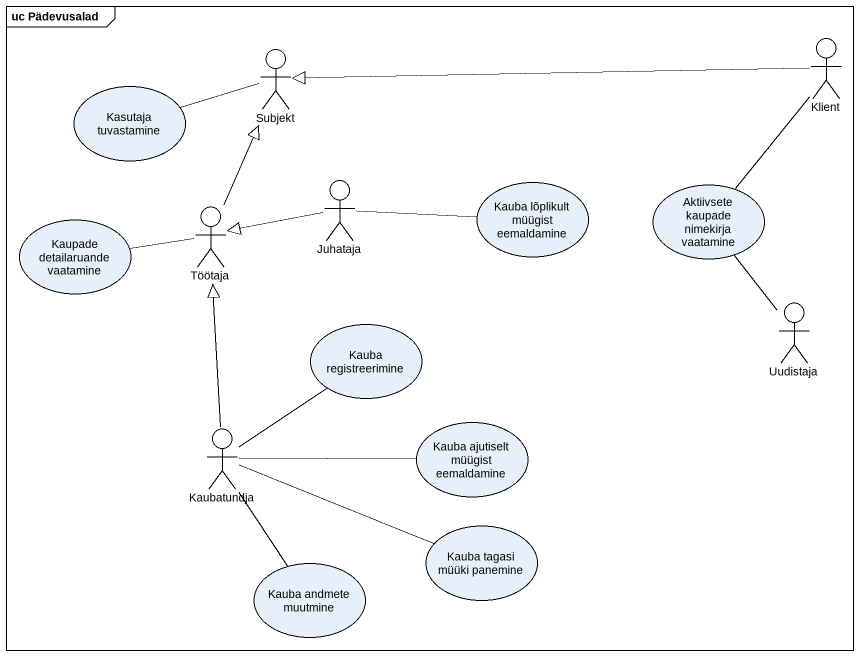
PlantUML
@startuml
mainframe uc Pädevusalad
actor Subjekt
actor Klient
usecase "Kasutaja tuvastamine" as Kasutaja_tuvastamine
actor Töötaja
actor Juhataja
usecase "Kauba lõplikult müügist eemaldamine" as Kauba_lõplikult_müügist
usecase "Aktiivsete kaupade nimekirja vaatamine" as Aktiivsete_kaupade
usecase "Kaupade detailaruande vaatamine" as Kaupade_detailaruande
actor Uudistaja
usecase "Kauba registreerimine" as Kauba_registreerimine
actor Kaubatundja
usecase "Kauba ajutiselt müügist eemaldamine" as Kauba_ajutiselt_müügist
usecase "Kauba tagasi müüki panemine" as Kauba_tagasi_müüki_panemine
usecase "Kauba andmete muutmine" as Kauba_andmete_muutmine
Subjekt -left- Kasutaja_tuvastamine
Klient -left-|> Subjekt
Klient -- Aktiivsete_kaupade
Töötaja -up-|> Subjekt
Töötaja -left- Kaupade_detailaruande
Juhataja -left-|> Töötaja
Juhataja -right- Kauba_lõplikult_müügist
Uudistaja -up- Aktiivsete_kaupade
Kaubatundja -up-|> Töötaja
Kaubatundja -up- Kauba_registreerimine
Kauba_ajutiselt_müügist -left- Kaubatundja
Kauba_tagasi_müüki_panemine -left- Kaubatundja
Kauba_andmete_muutmine -up- Kaubatundja
@enduml
